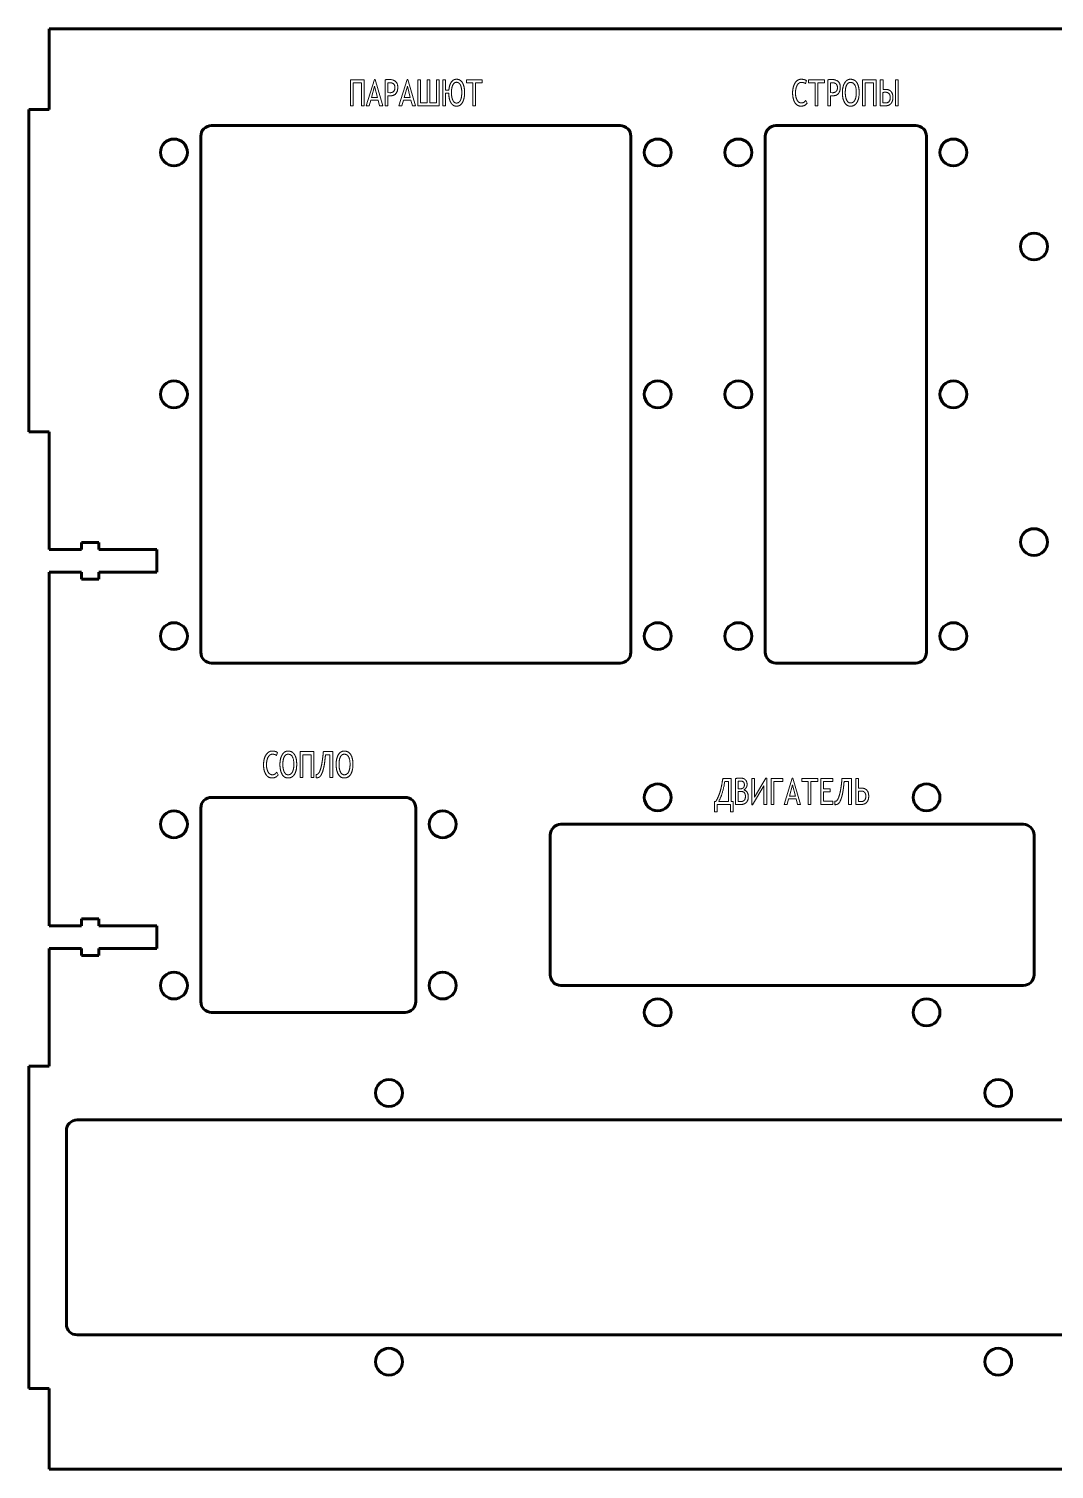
# Model space of a CAD drawing. Header units: millimetres. Extents: x 7 to 590, y 9 to 277.
# Drawn here: x 7.2 to 197.9, y 9.1 to 277.1 of the extents above; entities that cross this region are included whole.
import ezdxf

# ---------------------------------------------------------------- set-up
doc = ezdxf.new("R2010")
doc.units = ezdxf.units.MM
doc.linetypes.add('K5LT32768', pattern=[0])
doc.linetypes.add('K5LT_THIN', pattern=[0])
doc.layers.add('Системный слой', color=7, linetype='Continuous')

msp = doc.modelspace()

# ---------------------------------------------------------------- linework, layer by layer
at = {"layer": 'Системный слой', "color": 150, "linetype": 'K5LT32768', "lineweight": 60, "true_color": 0x0080ff}
for p, q in [((477.39, 277.13), (10.99, 277.13)), ((10.99, 262.13), (10.99, 277.13)), ((7.19, 262.13), (7.19, 202.13)), ((7.19, 262.13), (10.99, 262.13)), ((117.19, 259.13), (41.19, 259.13)), ((172.19, 259.13), (146.19, 259.13)), ((39.19, 257.13), (39.19, 161.13)), ((119.19, 161.13), (119.19, 257.13)), ((144.19, 257.13), (144.19, 161.13)), ((174.19, 161.13), (174.19, 257.13)), ((10.99, 202.13), (7.19, 202.13)), ((10.99, 180.23), (10.99, 202.13)), ((16.99, 180.23), (10.99, 180.23)), ((16.99, 181.56), (16.99, 180.23)), ((20.19, 181.56), (16.99, 181.56)), ((20.19, 180.23), (20.19, 181.56)), ((30.99, 180.23), (20.19, 180.23)), ((30.99, 176.03), (30.99, 180.23)), ((10.99, 110.23), (10.99, 176.03)), ((10.99, 176.03), (16.99, 176.03)), ((16.99, 176.03), (16.99, 174.71)), ((16.99, 174.71), (20.19, 174.71)), ((20.19, 174.71), (20.19, 176.03)), ((20.19, 176.03), (30.99, 176.03)), ((41.19, 159.13), (117.19, 159.13)), ((146.19, 159.13), (172.19, 159.13)), ((77.19, 134.13), (41.19, 134.13)), ((39.19, 132.13), (39.19, 96.13)), ((79.19, 96.13), (79.19, 132.13)), ((192.19, 129.13), (106.19, 129.13)), ((104.19, 127.13), (104.19, 101.13)), ((194.19, 101.13), (194.19, 127.13)), ((16.99, 110.23), (10.99, 110.23)), ((20.19, 111.56), (16.99, 111.56)), ((16.99, 111.56), (16.99, 110.23)), ((20.19, 110.23), (20.19, 111.56)), ((30.99, 110.23), (20.19, 110.23)), ((30.99, 106.03), (30.99, 110.23)), ((10.99, 84.13), (10.99, 106.03)), ((10.99, 106.03), (16.99, 106.03)), ((16.99, 106.03), (16.99, 104.71)), ((16.99, 104.71), (20.19, 104.71)), ((20.19, 104.71), (20.19, 106.03)), ((20.19, 106.03), (30.99, 106.03)), ((106.19, 99.13), (192.19, 99.13)), ((41.19, 94.13), (77.19, 94.13)), ((7.19, 84.13), (7.19, 24.13)), ((7.19, 84.13), (10.99, 84.13)), ((472.19, 74.13), (16.19, 74.13)), ((14.19, 72.13), (14.19, 36.13)), ((16.19, 34.13), (472.19, 34.13)), ((10.99, 24.13), (7.19, 24.13)), ((10.99, 9.13), (10.99, 24.13)), ((10.99, 9.13), (477.39, 9.13))]:
    msp.add_line(p, q, dxfattribs=at)
at = {"layer": 'Системный слой', "color": 7, "linetype": 'K5LT_THIN', "lineweight": 18}
for p, q in [((67.01, 267.66), (67.01, 262.82)), ((69.57, 267.66), (67.01, 267.66)), ((67.52, 262.82), (67.52, 267.07)), ((67.52, 267.07), (69.06, 267.07)), ((69.06, 267.07), (69.06, 262.82)), ((69.57, 262.82), (69.57, 267.66)), ((71.47, 267.73), (69.95, 262.82)), ((71.52, 266.47), (70.94, 264.33)), ((71.61, 267.73), (71.47, 267.73)), ((72.05, 264.33), (71.52, 266.47)), ((73.03, 262.82), (71.61, 267.73)), ((73.49, 267.66), (73.49, 262.82)), ((74, 267.07), (74, 265.28)), ((77.56, 267.73), (76.04, 262.82)), ((77.61, 266.47), (77.02, 264.33)), ((77.7, 267.73), (77.56, 267.73)), ((78.14, 264.33), (77.61, 266.47)), ((79.11, 262.82), (77.7, 267.73)), ((79.58, 267.66), (79.58, 262.82)), ((80.07, 267.66), (79.58, 267.66)), ((80.07, 263.38), (80.07, 267.66)), ((81.79, 267.66), (81.29, 267.66)), ((81.29, 267.66), (81.29, 263.38)), ((81.79, 263.38), (81.79, 267.66)), ((83.01, 267.66), (83.01, 263.38)), ((83.5, 267.66), (83.01, 267.66)), ((83.5, 262.82), (83.5, 267.66)), ((84.7, 267.66), (84.21, 267.66)), ((84.21, 267.66), (84.21, 262.82)), ((84.7, 265.73), (84.7, 267.66)), ((85.33, 265.73), (84.7, 265.73)), ((91.55, 267.66), (88.6, 267.66)), ((88.6, 267.66), (88.6, 267.07)), ((88.6, 267.07), (89.79, 267.07)), ((89.79, 267.07), (89.79, 262.82)), ((90.31, 262.82), (90.31, 267.07)), ((90.31, 267.07), (91.55, 267.07)), ((91.55, 267.07), (91.55, 267.66)), ((151.68, 266.92), (151.85, 267.49)), ((155.22, 267.66), (152.26, 267.66)), ((152.26, 267.66), (152.26, 267.07)), ((152.26, 267.07), (153.45, 267.07)), ((153.45, 267.07), (153.45, 262.82)), ((153.97, 267.07), (155.22, 267.07)), ((153.97, 262.82), (153.97, 267.07)), ((155.22, 267.07), (155.22, 267.66)), ((155.81, 267.66), (155.81, 262.82)), ((156.32, 267.07), (156.32, 265.28)), ((162.29, 267.66), (162.29, 262.82)), ((164.85, 267.66), (162.29, 267.66)), ((162.8, 267.07), (164.34, 267.07)), ((162.8, 262.82), (162.8, 267.07)), ((164.34, 267.07), (164.34, 262.82)), ((164.85, 262.82), (164.85, 267.66)), ((166.1, 267.66), (165.6, 267.66)), ((165.6, 267.66), (165.6, 262.82)), ((166.1, 265.83), (166.1, 267.66)), ((168.93, 267.66), (168.43, 267.66)), ((168.43, 267.66), (168.43, 262.82)), ((168.93, 262.82), (168.93, 267.66)), ((67.01, 262.82), (67.52, 262.82)), ((69.06, 262.82), (69.57, 262.82)), ((69.95, 262.82), (70.52, 262.82)), ((70.52, 262.82), (70.8, 263.84)), ((70.8, 263.84), (72.2, 263.84)), ((70.94, 264.33), (72.05, 264.33)), ((72.2, 263.84), (72.46, 262.82)), ((72.46, 262.82), (73.03, 262.82)), ((73.49, 262.82), (74, 262.82)), ((74, 265.28), (74.34, 265.24)), ((74, 262.82), (74, 264.68)), ((76.04, 262.82), (76.61, 262.82)), ((76.61, 262.82), (76.89, 263.84)), ((76.89, 263.84), (78.29, 263.84)), ((77.02, 264.33), (78.14, 264.33)), ((78.29, 263.84), (78.54, 262.82)), ((78.54, 262.82), (79.11, 262.82)), ((79.58, 262.82), (83.5, 262.82)), ((81.29, 263.38), (80.07, 263.38)), ((83.01, 263.38), (81.79, 263.38)), ((84.21, 262.82), (84.7, 262.82)), ((84.7, 262.82), (84.7, 265.17)), ((84.7, 265.17), (85.31, 265.17)), ((89.79, 262.82), (90.31, 262.82)), ((152.01, 263.31), (151.72, 263.82)), ((153.45, 262.82), (153.97, 262.82)), ((155.81, 262.82), (156.32, 262.82)), ((156.32, 265.28), (156.66, 265.24)), ((156.32, 262.82), (156.32, 264.68)), ((162.29, 262.82), (162.8, 262.82)), ((164.34, 262.82), (164.85, 262.82)), ((165.6, 262.82), (166.63, 262.82)), ((166.09, 265.29), (166.09, 263.38)), ((168.43, 262.82), (168.93, 262.82)), ((53.27, 141.92), (53.44, 142.49)), ((57.66, 142.66), (57.66, 137.82)), ((60.22, 142.66), (57.66, 142.66)), ((58.17, 137.82), (58.17, 142.07)), ((58.17, 142.07), (59.71, 142.07)), ((59.71, 142.07), (59.71, 137.82)), ((60.22, 137.82), (60.22, 142.66)), ((63.73, 142.66), (61.99, 142.66)), ((62.38, 142.08), (63.21, 142.08)), ((63.21, 142.08), (63.21, 137.82)), ((63.73, 137.82), (63.73, 142.66)), ((53.59, 138.31), (53.31, 138.82)), ((57.66, 137.82), (58.17, 137.82)), ((59.71, 137.82), (60.22, 137.82)), ((60.66, 138.4), (60.66, 137.77)), ((63.21, 137.82), (63.73, 137.82)), ((137.82, 137.66), (136.31, 137.66)), ((137.33, 137.11), (136.66, 137.11)), ((137.33, 133.38), (137.33, 137.11)), ((137.82, 133.38), (137.82, 137.66)), ((138.66, 137.66), (138.66, 132.82)), ((139.18, 137.14), (139.18, 135.75)), ((142.22, 137.66), (141.71, 137.66)), ((141.71, 137.66), (141.71, 132.75)), ((144.33, 137.73), (142.22, 134.19)), ((142.22, 134.19), (142.22, 137.66)), ((144.47, 137.73), (144.33, 137.73)), ((144.47, 132.82), (144.47, 137.73)), ((145.28, 137.66), (145.28, 132.82)), ((147.47, 137.66), (145.28, 137.66)), ((145.79, 137.07), (147.47, 137.07)), ((145.79, 132.82), (145.79, 137.07)), ((147.47, 137.07), (147.47, 137.66)), ((149.21, 137.73), (147.69, 132.82)), ((149.35, 137.73), (149.21, 137.73)), ((150.77, 132.82), (149.35, 137.73)), ((153.95, 137.66), (150.99, 137.66)), ((150.99, 137.66), (150.99, 137.07)), ((150.99, 137.07), (152.18, 137.07)), ((152.18, 137.07), (152.18, 132.82)), ((152.7, 137.07), (153.95, 137.07)), ((152.7, 132.82), (152.7, 137.07)), ((153.95, 137.07), (153.95, 137.66)), ((156.78, 137.66), (154.54, 137.66)), ((154.54, 137.66), (154.54, 132.82)), ((155.05, 135.73), (155.05, 137.07)), ((155.05, 137.07), (156.78, 137.07)), ((156.78, 137.07), (156.78, 137.66)), ((160.21, 137.66), (158.47, 137.66)), ((158.86, 137.08), (159.69, 137.08)), ((159.69, 137.08), (159.69, 132.82)), ((160.21, 132.82), (160.21, 137.66)), ((161.02, 137.66), (161.02, 132.82)), ((161.53, 137.66), (161.02, 137.66)), ((161.53, 135.82), (161.53, 137.66)), ((139.18, 135.23), (139.18, 133.38)), ((141.84, 132.75), (143.95, 136.3)), ((143.95, 136.3), (143.95, 132.82)), ((149.26, 136.47), (148.68, 134.33)), ((148.68, 134.33), (149.79, 134.33)), ((149.79, 134.33), (149.26, 136.47)), ((156.29, 135.73), (155.05, 135.73)), ((155.05, 133.42), (155.05, 135.17)), ((155.05, 135.17), (156.29, 135.17)), ((156.29, 135.17), (156.29, 135.73)), ((161.53, 135.28), (161.53, 133.38)), ((134.78, 133.38), (134.78, 131.43)), ((135, 133.38), (134.78, 133.38)), ((134.78, 131.43), (135.25, 131.43)), ((135.25, 131.43), (135.25, 132.82)), ((135.25, 132.82), (137.75, 132.82)), ((135.53, 133.38), (137.33, 133.38)), ((137.75, 132.82), (137.75, 131.43)), ((137.75, 131.43), (138.22, 131.43)), ((138.22, 133.38), (137.82, 133.38)), ((138.22, 131.43), (138.22, 133.38)), ((138.66, 132.82), (139.73, 132.82)), ((141.71, 132.75), (141.84, 132.75)), ((143.95, 132.82), (144.47, 132.82)), ((145.28, 132.82), (145.79, 132.82)), ((147.69, 132.82), (148.26, 132.82)), ((148.26, 132.82), (148.54, 133.84)), ((148.54, 133.84), (149.94, 133.84)), ((149.94, 133.84), (150.2, 132.82)), ((150.2, 132.82), (150.77, 132.82)), ((152.18, 132.82), (152.7, 132.82)), ((154.54, 132.82), (156.75, 132.82)), ((156.75, 133.42), (155.05, 133.42)), ((156.75, 132.82), (156.75, 133.42)), ((157.14, 133.4), (157.14, 132.77)), ((159.69, 132.82), (160.21, 132.82)), ((161.02, 132.82), (162.11, 132.82))]:
    msp.add_line(p, q, dxfattribs=at)
at = {"layer": 'Системный слой', "color": 150, "linetype": 'K5LT32768', "lineweight": 60, "true_color": 0x0080ff}
for centre in [(34.19, 254.13), (124.19, 254.13), (139.19, 254.13), (179.19, 254.13), (194.19, 236.63), (34.19, 209.13), (124.19, 209.13), (139.19, 209.13), (179.19, 209.13), (194.19, 181.63), (34.19, 164.13), (124.19, 164.13), (139.19, 164.13), (179.19, 164.13), (124.19, 134.13), (174.19, 134.13), (34.19, 129.13), (84.19, 129.13), (34.19, 99.13), (84.19, 99.13), (124.19, 94.13), (174.19, 94.13), (74.19, 79.13), (187.53, 79.13), (74.19, 29.13), (187.53, 29.13)]:
    msp.add_circle(centre, 2.5, dxfattribs=at)
for centre, start, end in [((41.19, 257.13), 90, 180), ((117.19, 257.13), 0, 90), ((146.19, 257.13), 90, 180), ((172.19, 257.13), 0, 90), ((41.19, 161.13), 180, 270), ((117.19, 161.13), 270, 0), ((146.19, 161.13), 180, 270), ((172.19, 161.13), 270, 0), ((41.19, 132.13), 90, 180), ((77.19, 132.13), 0, 90), ((106.19, 127.13), 90, 180), ((192.19, 127.13), 0, 90), ((106.19, 101.13), 180, 270), ((192.19, 101.13), 270, 0), ((41.19, 96.13), 180, 270), ((77.19, 96.13), 270, 0), ((16.19, 72.13), 90, 180), ((16.19, 36.13), 180, 270)]:
    msp.add_arc(centre, 2, start, end, dxfattribs=at)
at = {"layer": 'Системный слой', "color": 7, "linetype": 'K5LT_THIN', "lineweight": 18}
for points in [[(74.19, 267.7), (73.98, 267.7), (73.49, 267.66)], [(74.28, 267.1), (74.15, 267.1), (74, 267.07)], [(75.83, 266.29), (75.83, 267.7), (74.19, 267.7)], [(75.3, 266.21), (75.3, 267.1), (74.28, 267.1)], [(74.34, 265.24), (75.3, 265.24), (75.3, 266.21)], [(74.38, 264.66), (75.83, 264.66), (75.83, 266.29)], [(85.79, 267.21), (85.42, 266.66), (85.33, 265.73)], [(86.75, 267.75), (86.17, 267.75), (85.79, 267.21)], [(86.06, 266.66), (85.82, 266.14), (85.82, 265.28)], [(86.74, 267.18), (86.29, 267.18), (86.06, 266.66)], [(87.48, 266.69), (87.23, 267.18), (86.74, 267.18)], [(87.87, 267.08), (87.49, 267.75), (86.75, 267.75)], [(87.73, 265.28), (87.73, 266.21), (87.48, 266.69)], [(88.26, 265.28), (88.26, 266.41), (87.87, 267.08)], [(149.72, 267.02), (149.28, 266.28), (149.28, 265.23)], [(150.89, 267.75), (150.16, 267.75), (149.72, 267.02)], [(149.82, 265.19), (149.82, 266.02), (150.11, 266.59)], [(150.11, 266.59), (150.39, 267.16), (150.91, 267.16)], [(151.85, 267.49), (151.5, 267.75), (150.89, 267.75)], [(150.91, 267.16), (151.44, 267.16), (151.68, 266.92)], [(156.51, 267.7), (156.29, 267.7), (155.81, 267.66)], [(156.6, 267.1), (156.47, 267.1), (156.32, 267.07)], [(158.15, 266.29), (158.15, 267.7), (156.51, 267.7)], [(157.62, 266.21), (157.62, 267.1), (156.6, 267.1)], [(156.66, 265.24), (157.62, 265.24), (157.62, 266.21)], [(156.7, 264.66), (158.15, 264.66), (158.15, 266.29)], [(158.95, 267.05), (158.54, 266.34), (158.54, 265.28)], [(160.05, 267.75), (159.36, 267.75), (158.95, 267.05)], [(159.33, 266.67), (159.08, 266.17), (159.08, 265.28)], [(160.05, 267.16), (159.58, 267.16), (159.33, 266.67)], [(161.25, 267.09), (160.84, 267.75), (160.05, 267.75)], [(161.13, 265.28), (161.13, 267.16), (160.05, 267.16)], [(161.66, 265.28), (161.66, 266.44), (161.25, 267.09)], [(166.55, 265.33), (166.32, 265.33), (166.09, 265.29)], [(166.58, 265.86), (166.38, 265.86), (166.1, 265.83)], [(167.21, 265.08), (166.98, 265.33), (166.55, 265.33)], [(167.59, 265.47), (167.23, 265.86), (166.58, 265.86)], [(167.95, 264.36), (167.95, 265.08), (167.59, 265.47)], [(74, 264.68), (74.26, 264.66), (74.38, 264.66)], [(85.31, 265.17), (85.33, 264.04), (85.71, 263.39)], [(85.71, 263.39), (86.09, 262.74), (86.74, 262.74)], [(85.82, 265.28), (85.82, 264.36), (86.07, 263.84)], [(86.07, 263.84), (86.32, 263.32), (86.75, 263.32)], [(86.74, 262.74), (87.23, 262.74), (87.56, 263.04)], [(86.75, 263.32), (87.23, 263.32), (87.48, 263.82)], [(87.48, 263.82), (87.73, 264.33), (87.73, 265.28)], [(87.56, 263.04), (87.89, 263.35), (88.07, 263.93)], [(88.07, 263.93), (88.26, 264.5), (88.26, 265.28)], [(149.28, 265.23), (149.28, 264.12), (149.69, 263.43)], [(149.69, 263.43), (150.11, 262.74), (150.86, 262.74)], [(150.11, 263.87), (149.82, 264.4), (149.82, 265.19)], [(150.91, 263.34), (150.4, 263.34), (150.11, 263.87)], [(150.86, 262.74), (151.56, 262.74), (152.01, 263.31)], [(151.72, 263.82), (151.44, 263.34), (150.91, 263.34)], [(156.32, 264.68), (156.58, 264.66), (156.7, 264.66)], [(158.54, 265.28), (158.54, 264.17), (158.93, 263.45)], [(158.93, 263.45), (159.33, 262.74), (160.05, 262.74)], [(159.08, 265.28), (159.08, 264.44), (159.33, 263.89)], [(159.33, 263.89), (159.58, 263.34), (160.05, 263.34)], [(160.05, 263.34), (160.58, 263.34), (160.85, 263.84)], [(160.05, 262.74), (160.83, 262.74), (161.25, 263.42)], [(160.85, 263.84), (161.13, 264.35), (161.13, 265.28)], [(161.25, 263.42), (161.66, 264.1), (161.66, 265.28)], [(166.09, 263.38), (166.32, 263.34), (166.52, 263.34)], [(166.52, 263.34), (167.44, 263.34), (167.44, 264.37)], [(166.63, 262.82), (167.22, 262.82), (167.58, 263.23)], [(167.44, 264.37), (167.44, 264.83), (167.21, 265.08)], [(167.58, 263.23), (167.95, 263.64), (167.95, 264.36)], [(52.48, 142.75), (51.75, 142.75), (51.31, 142.02)], [(51.69, 141.59), (51.98, 142.16), (52.5, 142.16)], [(53.44, 142.49), (53.08, 142.75), (52.48, 142.75)], [(52.5, 142.16), (53.03, 142.16), (53.27, 141.92)], [(54.32, 142.05), (53.91, 141.34), (53.91, 140.28)], [(55.42, 142.75), (54.72, 142.75), (54.32, 142.05)], [(55.42, 142.16), (54.95, 142.16), (54.7, 141.67)], [(56.62, 142.09), (56.21, 142.75), (55.42, 142.75)], [(56.5, 140.28), (56.5, 142.16), (55.42, 142.16)], [(57.03, 140.28), (57.03, 141.44), (56.62, 142.09)], [(61.99, 142.66), (61.91, 141.77), (61.8, 141.02)], [(62.18, 140.32), (62.3, 141.13), (62.38, 142.08)], [(64.77, 142.05), (64.36, 141.34), (64.36, 140.28)], [(65.87, 142.75), (65.18, 142.75), (64.77, 142.05)], [(65.87, 142.16), (65.4, 142.16), (65.15, 141.67)], [(67.07, 142.09), (66.66, 142.75), (65.87, 142.75)], [(66.95, 140.28), (66.95, 142.16), (65.87, 142.16)], [(67.49, 140.28), (67.49, 141.44), (67.07, 142.09)], [(51.31, 142.02), (50.86, 141.28), (50.86, 140.23)], [(50.86, 140.23), (50.86, 139.12), (51.28, 138.43)], [(51.41, 140.19), (51.41, 141.02), (51.69, 141.59)], [(51.7, 138.87), (51.41, 139.4), (51.41, 140.19)], [(53.91, 140.28), (53.91, 139.17), (54.3, 138.45)], [(54.7, 141.67), (54.45, 141.17), (54.45, 140.28)], [(54.45, 140.28), (54.45, 139.44), (54.7, 138.89)], [(56.22, 138.84), (56.5, 139.35), (56.5, 140.28)], [(56.62, 138.42), (57.03, 139.1), (57.03, 140.28)], [(61.54, 139.67), (61.37, 139.06), (61.23, 138.81)], [(61.8, 141.02), (61.7, 140.27), (61.54, 139.67)], [(61.86, 138.96), (62.05, 139.51), (62.18, 140.32)], [(64.36, 140.28), (64.36, 139.17), (64.76, 138.45)], [(65.15, 141.67), (64.9, 141.17), (64.9, 140.28)], [(64.9, 140.28), (64.9, 139.44), (65.15, 138.89)], [(66.67, 138.84), (66.95, 139.35), (66.95, 140.28)], [(67.07, 138.42), (67.49, 139.1), (67.49, 140.28)], [(51.28, 138.43), (51.7, 137.74), (52.44, 137.74)], [(52.5, 138.34), (51.99, 138.34), (51.7, 138.87)], [(52.44, 137.74), (53.15, 137.74), (53.59, 138.31)], [(53.31, 138.82), (53.03, 138.34), (52.5, 138.34)], [(54.3, 138.45), (54.7, 137.74), (55.42, 137.74)], [(54.7, 138.89), (54.95, 138.34), (55.42, 138.34)], [(55.42, 138.34), (55.95, 138.34), (56.22, 138.84)], [(55.42, 137.74), (56.2, 137.74), (56.62, 138.42)], [(60.96, 138.48), (60.84, 138.4), (60.66, 138.4)], [(60.66, 137.77), (60.95, 137.77), (61.14, 137.86)], [(61.23, 138.81), (61.09, 138.56), (60.96, 138.48)], [(61.14, 137.86), (61.33, 137.94), (61.5, 138.17)], [(61.5, 138.17), (61.66, 138.41), (61.86, 138.96)], [(64.76, 138.45), (65.15, 137.74), (65.87, 137.74)], [(65.15, 138.89), (65.4, 138.34), (65.87, 138.34)], [(65.87, 138.34), (66.4, 138.34), (66.67, 138.84)], [(65.87, 137.74), (66.65, 137.74), (67.07, 138.42)], [(136.66, 137.11), (136.32, 134.78), (135.53, 133.38)], [(136.31, 137.66), (136.12, 136.52), (135.98, 135.89)], [(139.65, 137.71), (139.3, 137.71), (138.66, 137.66)], [(139.63, 137.16), (139.44, 137.16), (139.18, 137.14)], [(140.31, 136.49), (140.31, 137.16), (139.63, 137.16)], [(140.5, 137.41), (140.19, 137.71), (139.65, 137.71)], [(140.81, 136.51), (140.81, 137.1), (140.5, 137.41)], [(158.47, 137.66), (158.39, 136.77), (158.29, 136.02)], [(158.66, 135.32), (158.78, 136.13), (158.86, 137.08)], [(135.6, 134.62), (135.36, 133.99), (135, 133.38)], [(135.98, 135.89), (135.83, 135.26), (135.6, 134.62)], [(139.18, 135.75), (139.33, 135.73), (139.58, 135.73)], [(139.65, 135.25), (139.63, 135.25), (139.18, 135.23)], [(139.58, 135.73), (140.31, 135.73), (140.31, 136.49)], [(140.28, 135.03), (140.06, 135.25), (139.65, 135.25)], [(140.19, 135.55), (140.43, 135.62), (140.62, 135.9)], [(141.04, 134.22), (141.04, 135.3), (140.19, 135.55)], [(140.27, 133.58), (140.5, 133.8), (140.5, 134.33)], [(140.5, 134.33), (140.5, 134.81), (140.28, 135.03)], [(140.62, 135.9), (140.81, 136.18), (140.81, 136.51)], [(140.68, 133.2), (141.04, 133.58), (141.04, 134.22)], [(158.02, 134.67), (157.85, 134.06), (157.71, 133.81)], [(158.29, 136.02), (158.18, 135.27), (158.02, 134.67)], [(158.34, 133.96), (158.53, 134.51), (158.66, 135.32)], [(162.06, 135.86), (161.82, 135.86), (161.53, 135.82)], [(162.03, 135.31), (161.77, 135.31), (161.53, 135.28)], [(162, 133.35), (162.9, 133.35), (162.9, 134.37)], [(162.68, 135.07), (162.46, 135.31), (162.03, 135.31)], [(163.08, 135.47), (162.72, 135.86), (162.06, 135.86)], [(162.9, 134.37), (162.9, 134.83), (162.68, 135.07)], [(163.44, 134.36), (163.44, 135.08), (163.08, 135.47)], [(163.08, 133.23), (163.44, 133.64), (163.44, 134.36)], [(139.18, 133.38), (139.46, 133.35), (139.58, 133.35)], [(139.58, 133.35), (140.05, 133.35), (140.27, 133.58)], [(139.73, 132.82), (140.32, 132.82), (140.68, 133.2)], [(157.45, 133.48), (157.32, 133.4), (157.14, 133.4)], [(157.14, 132.77), (157.43, 132.77), (157.62, 132.86)], [(157.71, 133.81), (157.57, 133.56), (157.45, 133.48)], [(157.62, 132.86), (157.81, 132.94), (157.98, 133.17)], [(157.98, 133.17), (158.15, 133.41), (158.34, 133.96)], [(161.53, 133.38), (161.75, 133.35), (162, 133.35)], [(162.11, 132.82), (162.71, 132.82), (163.08, 133.23)]]:
    msp.add_open_spline(points, degree=2, dxfattribs=at)

doc.saveas('drawing.dxf')
